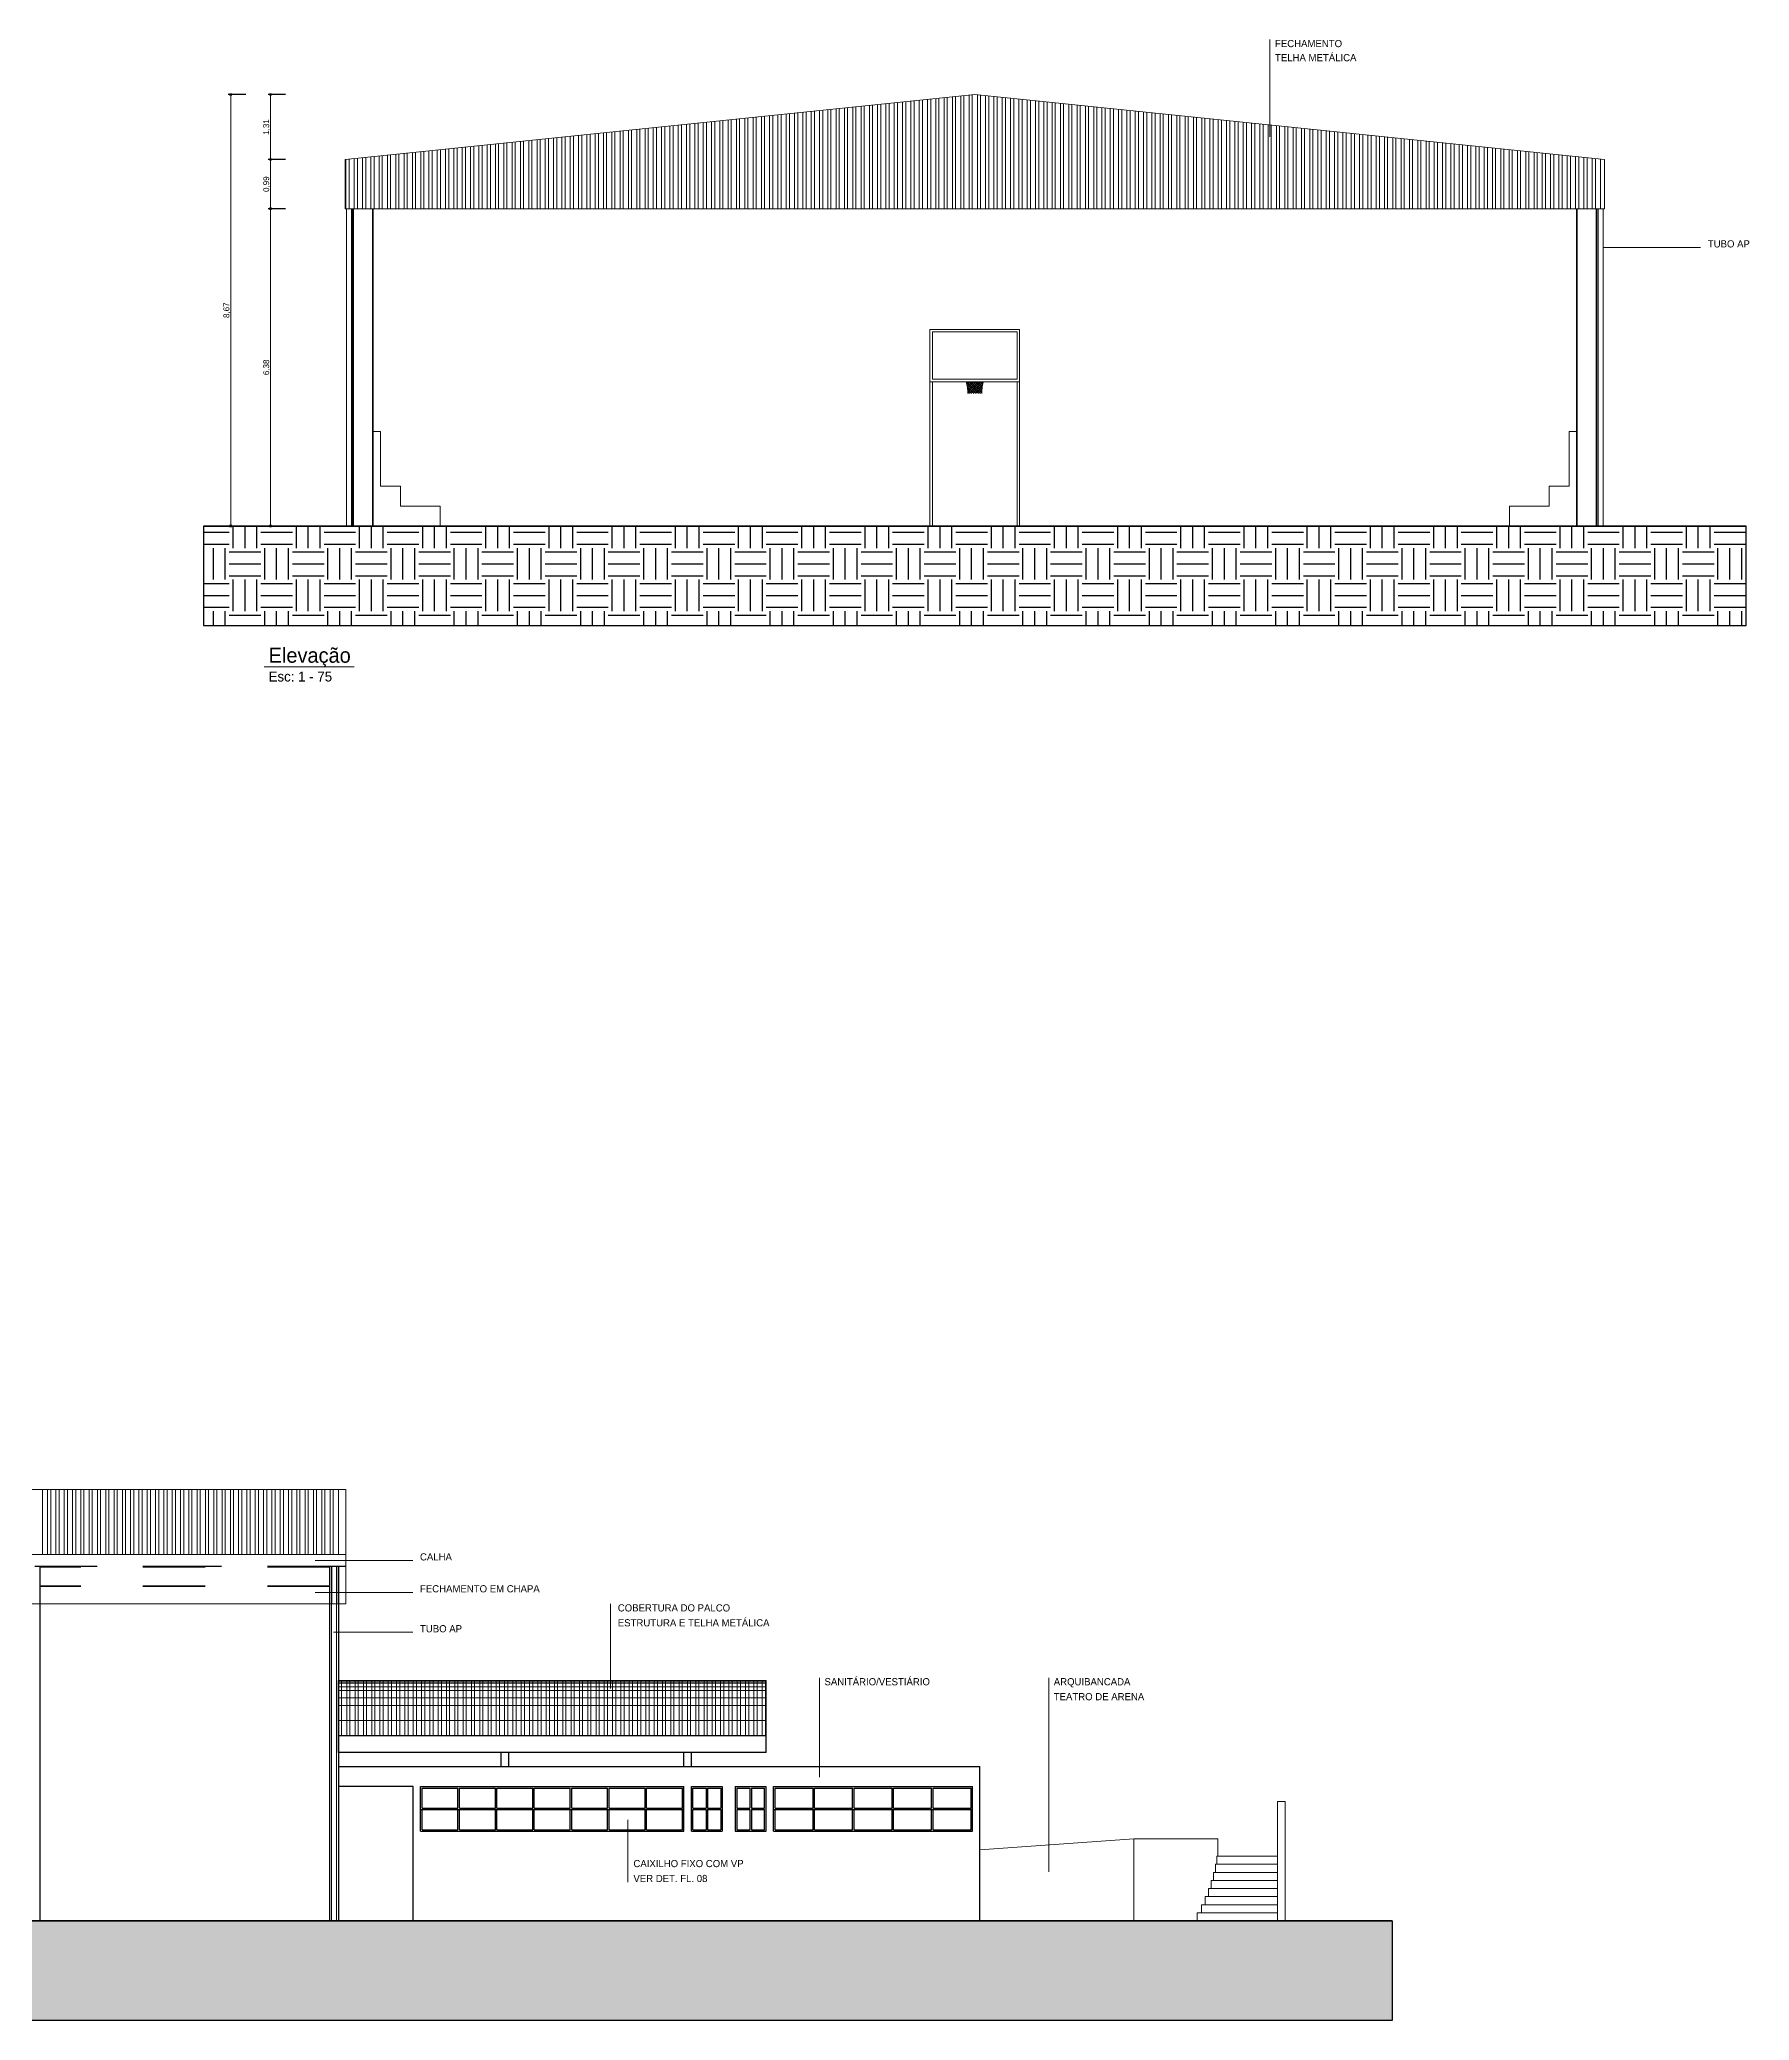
# Model space of a CAD drawing. Header units: millimetres. Extents: x 3006 to 6000, y 1661 to 3774.
# Drawn here: x 4044.31 to 4078.68, y 1778.81 to 1818.62 of the extents above; entities that cross this region are included whole.
import ezdxf

# ---------------------------------------------------------------- set-up
doc = ezdxf.new("R2010")
doc.units = ezdxf.units.MM
doc.header["$LTSCALE"] = 10
doc.linetypes.add('TT3', pattern=[0.25, 0.125, -0.125])
for name, color, linetype, lineweight in [('.10', 200, 'Continuous', 9), ('.15', 150, 'Continuous', 15), ('.20', 130, 'Continuous', 20), ('.25', 70, 'Continuous', 25), ('.30', 50, 'Continuous', 30), ('COTAS', 230, 'Continuous', 15)]:
    doc.layers.add(name, color=color, linetype=linetype, lineweight=lineweight)
for name, color, linetype in [('.20 hachura', 185, 'Continuous'), ('ARQ-HTC-253', 253, 'Continuous'), ('ARQ-PRJ', 8, 'TT3'), ('ARQ-STR-MET-PRJ', 8, 'TT3'), ('Escrita', 34, 'Continuous')]:
    doc.layers.add(name, color=color, linetype=linetype)
doc.layers.add('Verde', color=7, linetype='Continuous', true_color=0x136734)
doc.styles.add('Texto Wilian', font='himalaya.ttf')
doc.dimstyles.new('Cota 1-75 Exter WMJ', dxfattribs={"dimtxt": 0.12, "dimasz": 0.05, "dimexe": 0.05, "dimexo": 0.1, "dimgap": 0.002, "dimtad": 1, "dimzin": 1, "dimtxsty": 'Texto Wilian', "dimblk": 'BOXFILLED', "dimcen": 2.5, "dimclrd": 230, "dimclre": 230, "dimclrt": 104, "dimazin": 0, "dimtfac": 1, "dimtix": 1, "dimtmove": 0, "dimatfit": 3, "dimfxl": 0.3, "dimfxlon": 1, "dimlwd": 20, "dimarcsym": 1})

# ---------------------------------------------------------------- blocks, each defined once
blk = doc.blocks.new('_BoxFilled')
at = {"color": 0, "linetype": 'ByBlock', "lineweight": -2}
blk.add_line((-0.5, 0), (-1, 0), dxfattribs=at)
at = {"color": 0, "linetype": 'ByBlock'}
blk.add_solid([(-0.5, 0.5), (0.5, 0.5), (-0.5, -0.5), (0.5, -0.5)], dxfattribs=at)
blk = doc.blocks.new('*D540')
at = {"layer": 'COTAS', "color": 230, "lineweight": -2, "transparency": 16777216}
for p, q in [((4049.256, 1817.516), (4048.906, 1817.516)), ((4049.256, 1816.208), (4048.906, 1816.208))]:
    blk.add_line(p, q, dxfattribs=at)
at = {"layer": 'COTAS', "color": 230, "linetype": 'Continuous', "lineweight": 20, "transparency": 16777216}
blk.add_line((4048.956, 1817.466), (4048.956, 1816.258), dxfattribs=at)
at = {"layer": 'Defpoints', "color": 0, "transparency": 16777216}
for p in [(4050.456, 1817.516), (4048.956, 1816.208), (4050.456, 1816.208)]:
    blk.add_point(p, dxfattribs=at)
at = {"layer": 'COTAS', "color": 230, "lineweight": 20, "transparency": 16777216, "xscale": 0.05, "yscale": 0.05, "zscale": 0.05}
for p, rotation in [((4048.956, 1817.516), 90), ((4048.956, 1816.208), 270)]:
    blk.add_blockref('_BoxFilled', p, dxfattribs=dict(at, rotation=rotation))
at = {"layer": 'COTAS', "color": 104, "transparency": 16777216, "insert": (4048.879, 1816.862), "char_height": 0.12, "attachment_point": 5, "rotation": 90, "style": 'Texto Wilian'}
blk.add_mtext('1,31', dxfattribs=at)
blk = doc.blocks.new('*D541')
at = {"layer": 'COTAS', "color": 230, "lineweight": -2, "transparency": 16777216}
for p, q in [((4049.256, 1816.208), (4048.906, 1816.208)), ((4049.256, 1815.22), (4048.906, 1815.22))]:
    blk.add_line(p, q, dxfattribs=at)
at = {"layer": 'COTAS', "color": 230, "linetype": 'Continuous', "lineweight": 20, "transparency": 16777216}
blk.add_line((4048.956, 1816.158), (4048.956, 1815.27), dxfattribs=at)
at = {"layer": 'Defpoints', "color": 0, "transparency": 16777216}
for p in [(4050.456, 1816.208), (4048.956, 1815.22), (4050.456, 1815.22)]:
    blk.add_point(p, dxfattribs=at)
at = {"layer": 'COTAS', "color": 230, "lineweight": 20, "transparency": 16777216, "xscale": 0.05, "yscale": 0.05, "zscale": 0.05}
for p, rotation in [((4048.956, 1816.208), 90), ((4048.956, 1815.22), 270)]:
    blk.add_blockref('_BoxFilled', p, dxfattribs=dict(at, rotation=rotation))
at = {"layer": 'COTAS', "color": 104, "transparency": 16777216, "insert": (4048.879, 1815.714), "char_height": 0.12, "attachment_point": 5, "rotation": 90, "style": 'Texto Wilian'}
blk.add_mtext('0,99', dxfattribs=at)
blk = doc.blocks.new('*D542')
at = {"layer": 'COTAS', "color": 230, "lineweight": -2, "transparency": 16777216}
for p, q in [((4049.256, 1815.22), (4048.906, 1815.22)), ((4049.256, 1808.844), (4048.906, 1808.844))]:
    blk.add_line(p, q, dxfattribs=at)
at = {"layer": 'COTAS', "color": 230, "linetype": 'Continuous', "lineweight": 20, "transparency": 16777216}
blk.add_line((4048.956, 1815.17), (4048.956, 1808.894), dxfattribs=at)
at = {"layer": 'Defpoints', "color": 0, "transparency": 16777216}
for p in [(4050.456, 1815.22), (4048.956, 1808.844), (4051.106, 1808.844)]:
    blk.add_point(p, dxfattribs=at)
at = {"layer": 'COTAS', "color": 230, "lineweight": 20, "transparency": 16777216, "xscale": 0.05, "yscale": 0.05, "zscale": 0.05}
for p, rotation in [((4048.956, 1815.22), 90), ((4048.956, 1808.844), 270)]:
    blk.add_blockref('_BoxFilled', p, dxfattribs=dict(at, rotation=rotation))
at = {"layer": 'COTAS', "color": 104, "transparency": 16777216, "insert": (4048.879, 1812.032), "char_height": 0.12, "attachment_point": 5, "rotation": 90, "style": 'Texto Wilian'}
blk.add_mtext('6,38', dxfattribs=at)
blk = doc.blocks.new('*D543')
at = {"layer": 'COTAS', "color": 230, "lineweight": -2, "transparency": 16777216}
for p, q in [((4048.456, 1817.516), (4048.106, 1817.516)), ((4048.456, 1808.844), (4048.106, 1808.844))]:
    blk.add_line(p, q, dxfattribs=at)
at = {"layer": 'COTAS', "color": 230, "linetype": 'Continuous', "lineweight": 20, "transparency": 16777216}
blk.add_line((4048.156, 1817.466), (4048.156, 1808.894), dxfattribs=at)
at = {"layer": 'Defpoints', "color": 0, "transparency": 16777216}
for p in [(4048.756, 1817.516), (4048.156, 1808.844), (4048.756, 1808.844)]:
    blk.add_point(p, dxfattribs=at)
at = {"layer": 'COTAS', "color": 230, "lineweight": 20, "transparency": 16777216, "xscale": 0.05, "yscale": 0.05, "zscale": 0.05}
for p, rotation in [((4048.156, 1817.516), 90), ((4048.156, 1808.844), 270)]:
    blk.add_blockref('_BoxFilled', p, dxfattribs=dict(at, rotation=rotation))
at = {"layer": 'COTAS', "color": 104, "transparency": 16777216, "insert": (4048.079, 1813.18), "char_height": 0.12, "attachment_point": 5, "rotation": 90, "style": 'Texto Wilian'}
blk.add_mtext('8,67', dxfattribs=at)

msp = doc.modelspace()

# ---------------------------------------------------------------- hatches: boundary and pattern name
at = {"layer": '.10', "lineweight": 9}
h = msp.add_hatch(dxfattribs=at)
h.set_pattern_fill('ANSI37', color=200, scale=0.01, style=0)
h.set_pattern_definition([(135, (4164.787867, 1739.84932), (0.02245064, 0.02245064), []), (45, (4164.787867, 1739.84932), (0.02245064, -0.02245064), [])])
edge = h.paths.add_edge_path()
edge.add_line((4063.284, 1811.744), (4063.111, 1811.744))
edge.add_line((4063.111, 1811.744), (4063.111, 1811.505))
edge.add_line((4063.111, 1811.505), (4063.251, 1811.505))
edge.add_arc((4064.149, 1811.505), 0.898, 164.5196, 180, ccw=False)
edge = h.paths.add_edge_path()
edge.add_line((4063.111, 1811.744), (4062.939, 1811.744))
edge.add_arc((4062.073, 1811.505), 0.898, 0, 15.4804, ccw=False)
edge.add_line((4062.971, 1811.505), (4063.111, 1811.505))
edge.add_line((4063.111, 1811.505), (4063.111, 1811.744))
at = {"layer": '.20 hachura', "true_color": 0xc2a3a3}
h = msp.add_hatch(dxfattribs=at)
h.set_pattern_fill('EARTH', color=253, scale=0.1)
h.paths.add_polyline_path([(4047.606, 1808.844), (4047.606, 1806.844), (4078.616, 1806.844), (4078.616, 1808.844)])
h = msp.add_hatch(dxfattribs=at)
h.set_pattern_fill('EARTH', color=253, scale=0.1)
h.paths.add_polyline_path([(4071.503, 1778.813), (4071.503, 1780.813), (4011.142, 1780.813), (4011.142, 1778.813)])

# ---------------------------------------------------------------- linework, layer by layer
at = {"layer": '.10', "color": 200, "lineweight": 9}
for p, q in [((4062.211, 1811.744), (4062.211, 1808.844)), ((4062.261, 1811.744), (4062.261, 1808.844)), ((4063.961, 1811.744), (4063.961, 1808.844)), ((4064.011, 1811.744), (4064.011, 1808.844)), ((4050.182, 1787.187), (4050.182, 1780.813)), ((4050.282, 1787.187), (4050.282, 1780.813)), ((4069.199, 1783.213), (4069.349, 1783.213)), ((4069.199, 1780.813), (4069.199, 1783.213)), ((4069.349, 1780.813), (4069.349, 1783.213)), ((4063.216, 1782.242), (4066.311, 1782.463)), ((4066.311, 1782.463), (4067.999, 1782.463)), ((4066.311, 1780.813), (4066.311, 1782.463)), ((4067.999, 1782.113), (4067.999, 1782.463))]:
    msp.add_line(p, q, dxfattribs=at)
for points in [[(4062.211, 1812.794), (4064.011, 1812.794), (4064.011, 1811.744), (4062.211, 1811.744)], [(4062.261, 1812.744), (4063.961, 1812.744), (4063.961, 1811.794), (4062.261, 1811.794)]]:
    msp.add_lwpolyline(points, close=True, dxfattribs=at)
for points in [[(4051.016, 1808.844), (4051.016, 1810.744), (4051.166, 1810.744), (4051.166, 1809.644), (4051.566, 1809.644), (4051.566, 1809.244), (4052.366, 1809.244), (4052.366, 1808.844)], [(4075.206, 1808.844), (4075.206, 1810.744), (4075.056, 1810.744), (4075.056, 1809.644), (4074.656, 1809.644), (4074.656, 1809.244), (4073.856, 1809.244), (4073.856, 1808.844)]]:
    msp.add_lwpolyline(points, dxfattribs=at)
for centre, start, end in [((4062.073, 1811.505), 0, 15.4804), ((4064.149, 1811.505), 164.5196, 180)]:
    msp.add_arc(centre, 0.898, start, end, dxfattribs=at)
at = {"layer": '.15', "color": 150, "lineweight": 15}
for p, q in [((4050.456, 1816.208), (4063.111, 1817.516)), ((4062.996, 1817.504), (4062.996, 1815.22)), ((4063.06, 1817.511), (4063.06, 1815.22)), ((4075.766, 1816.208), (4063.111, 1817.516)), ((4063.163, 1817.511), (4063.163, 1815.22)), ((4063.227, 1817.504), (4063.227, 1815.22)), ((4059.155, 1817.107), (4059.155, 1815.22)), ((4059.219, 1817.114), (4059.219, 1815.22)), ((4059.322, 1817.125), (4059.322, 1815.22)), ((4059.386, 1817.131), (4059.386, 1815.22)), ((4059.489, 1817.142), (4059.489, 1815.22)), ((4059.553, 1817.148), (4059.553, 1815.22)), ((4059.656, 1817.159), (4059.656, 1815.22)), ((4059.72, 1817.166), (4059.72, 1815.22)), ((4059.823, 1817.176), (4059.823, 1815.22)), ((4059.887, 1817.183), (4059.887, 1815.22)), ((4059.99, 1817.194), (4059.99, 1815.22)), ((4060.054, 1817.2), (4060.054, 1815.22)), ((4060.157, 1817.211), (4060.157, 1815.22)), ((4060.221, 1817.217), (4060.221, 1815.22)), ((4060.324, 1817.228), (4060.324, 1815.22)), ((4060.388, 1817.235), (4060.388, 1815.22)), ((4060.491, 1817.245), (4060.491, 1815.22)), ((4060.555, 1817.252), (4060.555, 1815.22)), ((4060.658, 1817.263), (4060.658, 1815.22)), ((4060.722, 1817.269), (4060.722, 1815.22)), ((4060.825, 1817.28), (4060.825, 1815.22)), ((4060.889, 1817.287), (4060.889, 1815.22)), ((4060.992, 1817.297), (4060.992, 1815.22)), ((4061.056, 1817.304), (4061.056, 1815.22)), ((4061.159, 1817.314), (4061.159, 1815.22)), ((4061.223, 1817.321), (4061.223, 1815.22)), ((4061.326, 1817.332), (4061.326, 1815.22)), ((4061.39, 1817.338), (4061.39, 1815.22)), ((4061.493, 1817.349), (4061.493, 1815.22)), ((4061.557, 1817.356), (4061.557, 1815.22)), ((4061.66, 1817.366), (4061.66, 1815.22)), ((4061.724, 1817.373), (4061.724, 1815.22)), ((4061.827, 1817.383), (4061.827, 1815.22)), ((4061.891, 1817.39), (4061.891, 1815.22)), ((4061.994, 1817.401), (4061.994, 1815.22)), ((4062.058, 1817.407), (4062.058, 1815.22)), ((4062.161, 1817.418), (4062.161, 1815.22)), ((4062.225, 1817.425), (4062.225, 1815.22)), ((4062.328, 1817.435), (4062.328, 1815.22)), ((4062.392, 1817.442), (4062.392, 1815.22)), ((4062.495, 1817.452), (4062.495, 1815.22)), ((4062.559, 1817.459), (4062.559, 1815.22)), ((4062.662, 1817.47), (4062.662, 1815.22)), ((4062.726, 1817.476), (4062.726, 1815.22)), ((4062.829, 1817.487), (4062.829, 1815.22)), ((4062.893, 1817.494), (4062.893, 1815.22)), ((4063.33, 1817.494), (4063.33, 1815.22)), ((4063.394, 1817.487), (4063.394, 1815.22)), ((4063.497, 1817.476), (4063.497, 1815.22)), ((4063.561, 1817.47), (4063.561, 1815.22)), ((4063.664, 1817.459), (4063.664, 1815.22)), ((4063.728, 1817.452), (4063.728, 1815.22)), ((4063.831, 1817.442), (4063.831, 1815.22)), ((4063.895, 1817.435), (4063.895, 1815.22)), ((4063.998, 1817.425), (4063.998, 1815.22)), ((4064.062, 1817.418), (4064.062, 1815.22)), ((4064.165, 1817.407), (4064.165, 1815.22)), ((4064.229, 1817.401), (4064.229, 1815.22)), ((4064.332, 1817.39), (4064.332, 1815.22)), ((4064.396, 1817.383), (4064.396, 1815.22)), ((4064.499, 1817.373), (4064.499, 1815.22)), ((4064.563, 1817.366), (4064.563, 1815.22)), ((4064.666, 1817.356), (4064.666, 1815.22)), ((4064.73, 1817.349), (4064.73, 1815.22)), ((4064.833, 1817.338), (4064.833, 1815.22)), ((4064.897, 1817.332), (4064.897, 1815.22)), ((4065, 1817.321), (4065, 1815.22)), ((4065.064, 1817.314), (4065.064, 1815.22)), ((4065.167, 1817.304), (4065.167, 1815.22)), ((4065.231, 1817.297), (4065.231, 1815.22)), ((4065.334, 1817.287), (4065.334, 1815.22)), ((4065.398, 1817.28), (4065.398, 1815.22)), ((4065.501, 1817.269), (4065.501, 1815.22)), ((4065.565, 1817.263), (4065.565, 1815.22)), ((4065.668, 1817.252), (4065.668, 1815.22)), ((4065.732, 1817.245), (4065.732, 1815.22)), ((4065.835, 1817.235), (4065.835, 1815.22)), ((4065.899, 1817.228), (4065.899, 1815.22)), ((4066.002, 1817.217), (4066.002, 1815.22)), ((4066.066, 1817.211), (4066.066, 1815.22)), ((4066.169, 1817.2), (4066.169, 1815.22)), ((4066.233, 1817.194), (4066.233, 1815.22)), ((4066.336, 1817.183), (4066.336, 1815.22)), ((4066.4, 1817.176), (4066.4, 1815.22)), ((4066.503, 1817.166), (4066.503, 1815.22)), ((4066.567, 1817.159), (4066.567, 1815.22)), ((4066.67, 1817.148), (4066.67, 1815.22)), ((4066.734, 1817.142), (4066.734, 1815.22)), ((4066.837, 1817.131), (4066.837, 1815.22)), ((4066.901, 1817.125), (4066.901, 1815.22)), ((4067.004, 1817.114), (4067.004, 1815.22)), ((4067.068, 1817.107), (4067.068, 1815.22)), ((4055.314, 1816.71), (4055.314, 1815.22)), ((4055.378, 1816.717), (4055.378, 1815.22)), ((4055.481, 1816.728), (4055.481, 1815.22)), ((4055.545, 1816.734), (4055.545, 1815.22)), ((4055.648, 1816.745), (4055.648, 1815.22)), ((4055.712, 1816.751), (4055.712, 1815.22)), ((4055.815, 1816.762), (4055.815, 1815.22)), ((4055.879, 1816.769), (4055.879, 1815.22)), ((4055.982, 1816.779), (4055.982, 1815.22)), ((4056.046, 1816.786), (4056.046, 1815.22)), ((4056.149, 1816.797), (4056.149, 1815.22)), ((4056.213, 1816.803), (4056.213, 1815.22)), ((4056.316, 1816.814), (4056.316, 1815.22)), ((4056.38, 1816.821), (4056.38, 1815.22)), ((4056.483, 1816.831), (4056.483, 1815.22)), ((4056.547, 1816.838), (4056.547, 1815.22)), ((4056.65, 1816.848), (4056.65, 1815.22)), ((4056.714, 1816.855), (4056.714, 1815.22)), ((4056.817, 1816.866), (4056.817, 1815.22)), ((4056.881, 1816.872), (4056.881, 1815.22)), ((4056.984, 1816.883), (4056.984, 1815.22)), ((4057.048, 1816.89), (4057.048, 1815.22)), ((4057.151, 1816.9), (4057.151, 1815.22)), ((4057.215, 1816.907), (4057.215, 1815.22)), ((4057.318, 1816.917), (4057.318, 1815.22)), ((4057.382, 1816.924), (4057.382, 1815.22)), ((4057.485, 1816.935), (4057.485, 1815.22)), ((4057.549, 1816.941), (4057.549, 1815.22)), ((4057.652, 1816.952), (4057.652, 1815.22)), ((4057.716, 1816.959), (4057.716, 1815.22)), ((4057.819, 1816.969), (4057.819, 1815.22)), ((4057.883, 1816.976), (4057.883, 1815.22)), ((4057.986, 1816.986), (4057.986, 1815.22)), ((4058.05, 1816.993), (4058.05, 1815.22)), ((4058.153, 1817.004), (4058.153, 1815.22)), ((4058.217, 1817.01), (4058.217, 1815.22)), ((4058.32, 1817.021), (4058.32, 1815.22)), ((4058.384, 1817.028), (4058.384, 1815.22)), ((4058.487, 1817.038), (4058.487, 1815.22)), ((4058.551, 1817.045), (4058.551, 1815.22)), ((4058.654, 1817.056), (4058.654, 1815.22)), ((4058.718, 1817.062), (4058.718, 1815.22)), ((4058.821, 1817.073), (4058.821, 1815.22)), ((4058.885, 1817.079), (4058.885, 1815.22)), ((4058.988, 1817.09), (4058.988, 1815.22)), ((4059.052, 1817.097), (4059.052, 1815.22)), ((4067.171, 1817.097), (4067.171, 1815.22)), ((4067.235, 1817.09), (4067.235, 1815.22)), ((4067.338, 1817.079), (4067.338, 1815.22)), ((4067.402, 1817.073), (4067.402, 1815.22)), ((4067.505, 1817.062), (4067.505, 1815.22)), ((4067.569, 1817.056), (4067.569, 1815.22)), ((4067.672, 1817.045), (4067.672, 1815.22)), ((4067.736, 1817.038), (4067.736, 1815.22)), ((4067.839, 1817.028), (4067.839, 1815.22)), ((4067.903, 1817.021), (4067.903, 1815.22)), ((4068.006, 1817.01), (4068.006, 1815.22)), ((4068.07, 1817.004), (4068.07, 1815.22)), ((4068.173, 1816.993), (4068.173, 1815.22)), ((4068.237, 1816.986), (4068.237, 1815.22)), ((4068.34, 1816.976), (4068.34, 1815.22)), ((4068.404, 1816.969), (4068.404, 1815.22)), ((4068.507, 1816.959), (4068.507, 1815.22)), ((4068.571, 1816.952), (4068.571, 1815.22)), ((4068.674, 1816.941), (4068.674, 1815.22)), ((4068.738, 1816.935), (4068.738, 1815.22)), ((4068.841, 1816.924), (4068.841, 1815.22)), ((4068.905, 1816.917), (4068.905, 1815.22)), ((4069.008, 1816.907), (4069.008, 1815.22)), ((4069.072, 1816.9), (4069.072, 1815.22)), ((4069.175, 1816.89), (4069.175, 1815.22)), ((4069.239, 1816.883), (4069.239, 1815.22)), ((4069.342, 1816.872), (4069.342, 1815.22)), ((4069.406, 1816.866), (4069.406, 1815.22)), ((4069.509, 1816.855), (4069.509, 1815.22)), ((4069.573, 1816.848), (4069.573, 1815.22)), ((4069.676, 1816.838), (4069.676, 1815.22)), ((4069.74, 1816.831), (4069.74, 1815.22)), ((4069.843, 1816.821), (4069.843, 1815.22)), ((4069.907, 1816.814), (4069.907, 1815.22)), ((4070.01, 1816.803), (4070.01, 1815.22)), ((4070.074, 1816.797), (4070.074, 1815.22)), ((4070.177, 1816.786), (4070.177, 1815.22)), ((4070.241, 1816.779), (4070.241, 1815.22)), ((4070.344, 1816.769), (4070.344, 1815.22)), ((4070.408, 1816.762), (4070.408, 1815.22)), ((4070.511, 1816.751), (4070.511, 1815.22)), ((4070.575, 1816.745), (4070.575, 1815.22)), ((4070.678, 1816.734), (4070.678, 1815.22)), ((4070.742, 1816.728), (4070.742, 1815.22)), ((4070.845, 1816.717), (4070.845, 1815.22)), ((4070.909, 1816.71), (4070.909, 1815.22)), ((4051.37, 1816.303), (4051.37, 1815.22)), ((4051.473, 1816.313), (4051.473, 1815.22)), ((4051.537, 1816.32), (4051.537, 1815.22)), ((4051.64, 1816.331), (4051.64, 1815.22)), ((4051.704, 1816.337), (4051.704, 1815.22)), ((4051.807, 1816.348), (4051.807, 1815.22)), ((4051.871, 1816.355), (4051.871, 1815.22)), ((4051.974, 1816.365), (4051.974, 1815.22)), ((4052.038, 1816.372), (4052.038, 1815.22)), ((4052.141, 1816.382), (4052.141, 1815.22)), ((4052.205, 1816.389), (4052.205, 1815.22)), ((4052.308, 1816.4), (4052.308, 1815.22)), ((4052.372, 1816.406), (4052.372, 1815.22)), ((4052.475, 1816.417), (4052.475, 1815.22)), ((4052.539, 1816.424), (4052.539, 1815.22)), ((4052.642, 1816.434), (4052.642, 1815.22)), ((4052.706, 1816.441), (4052.706, 1815.22)), ((4052.809, 1816.451), (4052.809, 1815.22)), ((4052.873, 1816.458), (4052.873, 1815.22)), ((4052.976, 1816.469), (4052.976, 1815.22)), ((4053.04, 1816.475), (4053.04, 1815.22)), ((4053.143, 1816.486), (4053.143, 1815.22)), ((4053.207, 1816.493), (4053.207, 1815.22)), ((4053.31, 1816.503), (4053.31, 1815.22)), ((4053.374, 1816.51), (4053.374, 1815.22)), ((4053.477, 1816.52), (4053.477, 1815.22)), ((4053.541, 1816.527), (4053.541, 1815.22)), ((4053.644, 1816.538), (4053.644, 1815.22)), ((4053.708, 1816.544), (4053.708, 1815.22)), ((4053.811, 1816.555), (4053.811, 1815.22)), ((4053.875, 1816.562), (4053.875, 1815.22)), ((4053.978, 1816.572), (4053.978, 1815.22)), ((4054.042, 1816.579), (4054.042, 1815.22)), ((4054.145, 1816.59), (4054.145, 1815.22)), ((4054.209, 1816.596), (4054.209, 1815.22)), ((4054.312, 1816.607), (4054.312, 1815.22)), ((4054.376, 1816.613), (4054.376, 1815.22)), ((4054.479, 1816.624), (4054.479, 1815.22)), ((4054.543, 1816.631), (4054.543, 1815.22)), ((4054.646, 1816.641), (4054.646, 1815.22)), ((4054.71, 1816.648), (4054.71, 1815.22)), ((4054.813, 1816.659), (4054.813, 1815.22)), ((4054.877, 1816.665), (4054.877, 1815.22)), ((4054.98, 1816.676), (4054.98, 1815.22)), ((4055.044, 1816.682), (4055.044, 1815.22)), ((4055.147, 1816.693), (4055.147, 1815.22)), ((4055.211, 1816.7), (4055.211, 1815.22)), ((4071.012, 1816.7), (4071.012, 1815.22)), ((4071.076, 1816.693), (4071.076, 1815.22)), ((4071.179, 1816.682), (4071.179, 1815.22)), ((4071.243, 1816.676), (4071.243, 1815.22)), ((4071.346, 1816.665), (4071.346, 1815.22)), ((4071.41, 1816.659), (4071.41, 1815.22)), ((4071.513, 1816.648), (4071.513, 1815.22)), ((4071.577, 1816.641), (4071.577, 1815.22)), ((4071.68, 1816.631), (4071.68, 1815.22)), ((4071.744, 1816.624), (4071.744, 1815.22)), ((4071.847, 1816.613), (4071.847, 1815.22)), ((4071.911, 1816.607), (4071.911, 1815.22)), ((4072.014, 1816.596), (4072.014, 1815.22)), ((4072.078, 1816.59), (4072.078, 1815.22)), ((4072.181, 1816.579), (4072.181, 1815.22)), ((4072.245, 1816.572), (4072.245, 1815.22)), ((4072.348, 1816.562), (4072.348, 1815.22)), ((4072.412, 1816.555), (4072.412, 1815.22)), ((4072.515, 1816.544), (4072.515, 1815.22)), ((4072.579, 1816.538), (4072.579, 1815.22)), ((4072.682, 1816.527), (4072.682, 1815.22)), ((4072.746, 1816.52), (4072.746, 1815.22)), ((4072.849, 1816.51), (4072.849, 1815.22)), ((4072.913, 1816.503), (4072.913, 1815.22)), ((4073.016, 1816.493), (4073.016, 1815.22)), ((4073.08, 1816.486), (4073.08, 1815.22)), ((4073.183, 1816.475), (4073.183, 1815.22)), ((4073.247, 1816.469), (4073.247, 1815.22)), ((4073.35, 1816.458), (4073.35, 1815.22)), ((4073.414, 1816.451), (4073.414, 1815.22)), ((4073.517, 1816.441), (4073.517, 1815.22)), ((4073.581, 1816.434), (4073.581, 1815.22)), ((4073.684, 1816.424), (4073.684, 1815.22)), ((4073.748, 1816.417), (4073.748, 1815.22)), ((4073.851, 1816.406), (4073.851, 1815.22)), ((4073.915, 1816.4), (4073.915, 1815.22)), ((4074.018, 1816.389), (4074.018, 1815.22)), ((4074.082, 1816.382), (4074.082, 1815.22)), ((4074.185, 1816.372), (4074.185, 1815.22)), ((4074.249, 1816.365), (4074.249, 1815.22)), ((4074.352, 1816.355), (4074.352, 1815.22)), ((4074.416, 1816.348), (4074.416, 1815.22)), ((4074.519, 1816.337), (4074.519, 1815.22)), ((4074.583, 1816.331), (4074.583, 1815.22)), ((4074.686, 1816.32), (4074.686, 1815.22)), ((4074.75, 1816.313), (4074.75, 1815.22)), ((4074.853, 1816.303), (4074.853, 1815.22)), ((4050.456, 1816.208), (4050.456, 1815.22)), ((4050.471, 1816.21), (4050.471, 1815.22)), ((4050.535, 1816.216), (4050.535, 1815.22)), ((4050.638, 1816.227), (4050.638, 1815.22)), ((4050.702, 1816.234), (4050.702, 1815.22)), ((4050.805, 1816.244), (4050.805, 1815.22)), ((4050.869, 1816.251), (4050.869, 1815.22)), ((4050.972, 1816.262), (4050.972, 1815.22)), ((4051.036, 1816.268), (4051.036, 1815.22)), ((4051.139, 1816.279), (4051.139, 1815.22)), ((4051.203, 1816.285), (4051.203, 1815.22)), ((4051.306, 1816.296), (4051.306, 1815.22)), ((4074.917, 1816.296), (4074.917, 1815.22)), ((4075.02, 1816.285), (4075.02, 1815.22)), ((4075.084, 1816.279), (4075.084, 1815.22)), ((4075.187, 1816.268), (4075.187, 1815.22)), ((4075.251, 1816.262), (4075.251, 1815.22)), ((4075.354, 1816.251), (4075.354, 1815.22)), ((4075.418, 1816.244), (4075.418, 1815.22)), ((4075.521, 1816.234), (4075.521, 1815.22)), ((4075.585, 1816.227), (4075.585, 1815.22)), ((4075.688, 1816.216), (4075.688, 1815.22)), ((4075.766, 1816.208), (4075.766, 1815.22)), ((4075.766, 1815.22), (4050.456, 1815.22)), ((4050.321, 1789.485), (4014.142, 1789.485)), ((4044.371, 1789.485), (4044.371, 1788.177)), ((4044.474, 1789.485), (4044.474, 1788.177)), ((4044.538, 1789.485), (4044.538, 1788.177)), ((4044.641, 1789.485), (4044.641, 1788.177)), ((4044.705, 1789.485), (4044.705, 1788.177)), ((4044.808, 1789.485), (4044.808, 1788.177)), ((4044.872, 1789.485), (4044.872, 1788.177)), ((4044.975, 1789.485), (4044.975, 1788.177)), ((4045.039, 1789.485), (4045.039, 1788.177)), ((4045.142, 1789.485), (4045.142, 1788.177)), ((4045.206, 1789.485), (4045.206, 1788.177)), ((4045.309, 1789.485), (4045.309, 1788.177)), ((4045.373, 1789.485), (4045.373, 1788.177)), ((4045.476, 1789.485), (4045.476, 1788.177)), ((4045.54, 1789.485), (4045.54, 1788.177)), ((4045.643, 1789.485), (4045.643, 1788.177)), ((4045.707, 1789.485), (4045.707, 1788.177)), ((4045.81, 1789.485), (4045.81, 1788.177)), ((4045.874, 1789.485), (4045.874, 1788.177)), ((4045.977, 1789.485), (4045.977, 1788.177)), ((4046.041, 1789.485), (4046.041, 1788.177)), ((4046.144, 1789.485), (4046.144, 1788.177)), ((4046.208, 1789.485), (4046.208, 1788.177)), ((4046.311, 1789.485), (4046.311, 1788.177)), ((4046.375, 1789.485), (4046.375, 1788.177)), ((4046.478, 1789.485), (4046.478, 1788.177)), ((4046.542, 1789.485), (4046.542, 1788.177)), ((4046.645, 1789.485), (4046.645, 1788.177)), ((4046.709, 1789.485), (4046.709, 1788.177)), ((4046.812, 1789.485), (4046.812, 1788.177)), ((4046.876, 1789.485), (4046.876, 1788.177)), ((4046.979, 1789.485), (4046.979, 1788.177)), ((4047.043, 1789.485), (4047.043, 1788.177)), ((4047.146, 1789.485), (4047.146, 1788.177)), ((4047.21, 1789.485), (4047.21, 1788.177)), ((4047.313, 1789.485), (4047.313, 1788.177)), ((4047.377, 1789.485), (4047.377, 1788.177)), ((4047.48, 1789.485), (4047.48, 1788.177)), ((4047.544, 1789.485), (4047.544, 1788.177)), ((4047.647, 1789.485), (4047.647, 1788.177)), ((4047.711, 1789.485), (4047.711, 1788.177)), ((4047.814, 1789.485), (4047.814, 1788.177)), ((4047.878, 1789.485), (4047.878, 1788.177)), ((4047.981, 1789.485), (4047.981, 1788.177)), ((4048.045, 1789.485), (4048.045, 1788.177)), ((4048.148, 1789.485), (4048.148, 1788.177)), ((4048.212, 1789.485), (4048.212, 1788.177)), ((4048.315, 1789.485), (4048.315, 1788.177)), ((4048.379, 1789.485), (4048.379, 1788.177)), ((4048.482, 1789.485), (4048.482, 1788.177)), ((4048.546, 1789.485), (4048.546, 1788.177)), ((4048.649, 1789.485), (4048.649, 1788.177)), ((4048.713, 1789.485), (4048.713, 1788.177)), ((4048.816, 1789.485), (4048.816, 1788.177)), ((4048.88, 1789.485), (4048.88, 1788.177)), ((4048.983, 1789.485), (4048.983, 1788.177)), ((4049.047, 1789.485), (4049.047, 1788.177)), ((4049.15, 1789.485), (4049.15, 1788.177)), ((4049.214, 1789.485), (4049.214, 1788.177)), ((4049.317, 1789.485), (4049.317, 1788.177)), ((4049.381, 1789.485), (4049.381, 1788.177)), ((4049.484, 1789.485), (4049.484, 1788.177)), ((4049.548, 1789.485), (4049.548, 1788.177)), ((4049.651, 1789.485), (4049.651, 1788.177)), ((4049.715, 1789.485), (4049.715, 1788.177)), ((4049.818, 1789.485), (4049.818, 1788.177)), ((4049.882, 1789.485), (4049.882, 1788.177)), ((4049.985, 1789.485), (4049.985, 1788.177)), ((4050.049, 1789.485), (4050.049, 1788.177)), ((4050.152, 1789.485), (4050.152, 1788.177)), ((4050.216, 1789.485), (4050.216, 1788.177)), ((4050.471, 1789.485), (4050.321, 1789.485)), ((4050.321, 1788.177), (4050.321, 1789.485)), ((4050.471, 1788.177), (4050.471, 1789.485)), ((4050.471, 1788.177), (4013.992, 1788.177)), ((4050.471, 1788.177), (4050.471, 1787.187)), ((4050.471, 1787.187), (4013.992, 1787.187)), ((4058.916, 1785.643), (4050.321, 1785.643)), ((4058.916, 1785.618), (4050.321, 1785.618)), ((4058.916, 1785.593), (4050.321, 1785.593)), ((4058.916, 1785.518), (4050.321, 1785.518)), ((4058.916, 1785.443), (4050.321, 1785.443)), ((4058.916, 1785.293), (4050.321, 1785.293)), ((4050.385, 1785.643), (4050.385, 1784.53)), ((4050.488, 1785.643), (4050.488, 1784.53)), ((4050.552, 1785.643), (4050.552, 1784.53)), ((4050.655, 1785.643), (4050.655, 1784.53)), ((4050.719, 1785.643), (4050.719, 1784.53)), ((4050.822, 1785.643), (4050.822, 1784.53)), ((4050.886, 1785.643), (4050.886, 1784.53)), ((4050.989, 1785.643), (4050.989, 1784.53)), ((4051.053, 1785.643), (4051.053, 1784.53)), ((4051.156, 1785.643), (4051.156, 1784.53)), ((4051.22, 1785.643), (4051.22, 1784.53)), ((4051.323, 1785.643), (4051.323, 1784.53)), ((4051.387, 1785.643), (4051.387, 1784.53)), ((4051.49, 1785.643), (4051.49, 1784.53)), ((4051.554, 1785.643), (4051.554, 1784.53)), ((4051.657, 1785.643), (4051.657, 1784.53)), ((4051.721, 1785.643), (4051.721, 1784.53)), ((4051.824, 1785.643), (4051.824, 1784.53)), ((4051.888, 1785.643), (4051.888, 1784.53)), ((4051.991, 1785.643), (4051.991, 1784.53)), ((4052.055, 1785.643), (4052.055, 1784.53)), ((4052.158, 1785.643), (4052.158, 1784.53)), ((4052.222, 1785.643), (4052.222, 1784.53)), ((4052.325, 1785.643), (4052.325, 1784.53)), ((4052.389, 1785.643), (4052.389, 1784.53)), ((4052.492, 1785.643), (4052.492, 1784.53)), ((4052.556, 1785.643), (4052.556, 1784.53)), ((4052.659, 1785.643), (4052.659, 1784.53)), ((4052.723, 1785.643), (4052.723, 1784.53)), ((4052.826, 1785.643), (4052.826, 1784.53)), ((4052.89, 1785.643), (4052.89, 1784.53)), ((4052.993, 1785.643), (4052.993, 1784.53)), ((4053.057, 1785.643), (4053.057, 1784.53)), ((4053.16, 1785.643), (4053.16, 1784.53)), ((4053.224, 1785.643), (4053.224, 1784.53)), ((4053.327, 1785.643), (4053.327, 1784.53)), ((4053.391, 1785.643), (4053.391, 1784.53)), ((4053.494, 1785.643), (4053.494, 1784.53)), ((4053.558, 1785.643), (4053.558, 1784.53)), ((4053.661, 1785.643), (4053.661, 1784.53)), ((4053.725, 1785.643), (4053.725, 1784.53)), ((4053.828, 1785.643), (4053.828, 1784.53)), ((4053.892, 1785.643), (4053.892, 1784.53)), ((4053.995, 1785.643), (4053.995, 1784.53)), ((4054.059, 1785.643), (4054.059, 1784.53)), ((4054.162, 1785.643), (4054.162, 1784.53)), ((4054.226, 1785.643), (4054.226, 1784.53)), ((4054.329, 1785.643), (4054.329, 1784.53)), ((4054.393, 1785.643), (4054.393, 1784.53)), ((4054.496, 1785.643), (4054.496, 1784.53)), ((4054.56, 1785.643), (4054.56, 1784.53)), ((4054.663, 1785.643), (4054.663, 1784.53)), ((4054.727, 1785.643), (4054.727, 1784.53)), ((4054.83, 1785.643), (4054.83, 1784.53)), ((4054.894, 1785.643), (4054.894, 1784.53)), ((4054.997, 1785.643), (4054.997, 1784.53)), ((4055.061, 1785.643), (4055.061, 1784.53)), ((4055.164, 1785.643), (4055.164, 1784.53)), ((4055.228, 1785.643), (4055.228, 1784.53)), ((4055.331, 1785.643), (4055.331, 1784.53)), ((4055.395, 1785.643), (4055.395, 1784.53)), ((4055.498, 1785.643), (4055.498, 1784.53)), ((4055.562, 1785.643), (4055.562, 1784.53)), ((4055.665, 1785.643), (4055.665, 1784.53)), ((4055.729, 1785.643), (4055.729, 1784.53)), ((4055.832, 1785.643), (4055.832, 1784.53)), ((4055.896, 1785.643), (4055.896, 1784.53)), ((4055.999, 1785.643), (4055.999, 1784.53)), ((4056.063, 1785.643), (4056.063, 1784.53)), ((4056.166, 1785.643), (4056.166, 1784.53)), ((4056.23, 1785.643), (4056.23, 1784.53)), ((4056.333, 1785.643), (4056.333, 1784.53)), ((4056.397, 1785.643), (4056.397, 1784.53)), ((4056.5, 1785.643), (4056.5, 1784.53)), ((4056.564, 1785.643), (4056.564, 1784.53)), ((4056.667, 1785.643), (4056.667, 1784.53)), ((4056.731, 1785.643), (4056.731, 1784.53)), ((4056.834, 1785.643), (4056.834, 1784.53)), ((4056.898, 1785.643), (4056.898, 1784.53)), ((4057.001, 1785.643), (4057.001, 1784.53)), ((4057.065, 1785.643), (4057.065, 1784.53)), ((4057.168, 1785.643), (4057.168, 1784.53)), ((4057.232, 1785.643), (4057.232, 1784.53)), ((4057.335, 1785.643), (4057.335, 1784.53)), ((4057.399, 1785.643), (4057.399, 1784.53)), ((4057.502, 1785.643), (4057.502, 1784.53)), ((4057.566, 1785.643), (4057.566, 1784.53)), ((4057.669, 1785.643), (4057.669, 1784.53)), ((4057.733, 1785.643), (4057.733, 1784.53)), ((4057.836, 1785.643), (4057.836, 1784.53)), ((4057.9, 1785.643), (4057.9, 1784.53)), ((4058.003, 1785.643), (4058.003, 1784.53)), ((4058.067, 1785.643), (4058.067, 1784.53)), ((4058.17, 1785.643), (4058.17, 1784.53)), ((4058.234, 1785.643), (4058.234, 1784.53)), ((4058.337, 1785.643), (4058.337, 1784.53)), ((4058.401, 1785.643), (4058.401, 1784.53)), ((4058.504, 1785.643), (4058.504, 1784.53)), ((4058.568, 1785.643), (4058.568, 1784.53)), ((4058.671, 1785.643), (4058.671, 1784.53)), ((4058.735, 1785.643), (4058.735, 1784.53)), ((4058.838, 1785.643), (4058.838, 1784.53)), ((4058.902, 1785.643), (4058.902, 1784.53)), ((4058.916, 1784.53), (4058.916, 1785.643)), ((4058.916, 1785.143), (4050.321, 1785.143)), ((4058.916, 1784.843), (4050.321, 1784.843))]:
    msp.add_line(p, q, dxfattribs=at)
at = {"layer": '.20', "color": 130, "lineweight": 20}
for p, q in [((4050.481, 1815.22), (4050.481, 1808.844)), ((4050.581, 1815.22), (4050.581, 1808.844)), ((4050.606, 1815.22), (4050.606, 1808.844)), ((4050.621, 1815.22), (4050.621, 1808.844)), ((4051.002, 1815.22), (4051.002, 1808.844)), ((4051.016, 1815.22), (4051.016, 1808.844)), ((4075.206, 1815.22), (4075.206, 1808.844)), ((4075.221, 1815.22), (4075.221, 1808.844)), ((4075.602, 1815.22), (4075.602, 1808.844)), ((4075.616, 1815.22), (4075.616, 1808.844)), ((4075.641, 1815.22), (4075.641, 1808.844)), ((4075.741, 1815.22), (4075.741, 1808.844)), ((4067.978, 1782.113), (4069.199, 1782.113)), ((4067.978, 1781.951), (4067.978, 1782.113)), ((4069.199, 1781.788), (4067.909, 1781.788)), ((4067.909, 1781.626), (4067.909, 1781.788)), ((4069.199, 1781.951), (4067.948, 1781.951)), ((4067.948, 1781.788), (4067.948, 1781.951)), ((4069.199, 1781.301), (4067.741, 1781.301)), ((4067.741, 1781.138), (4067.741, 1781.301)), ((4069.199, 1781.463), (4067.806, 1781.463)), ((4067.806, 1781.301), (4067.806, 1781.463)), ((4069.199, 1781.626), (4067.862, 1781.626)), ((4067.862, 1781.463), (4067.862, 1781.626)), ((4069.199, 1780.976), (4067.583, 1780.976)), ((4067.583, 1780.813), (4067.583, 1780.976)), ((4069.199, 1781.138), (4067.667, 1781.138)), ((4067.667, 1780.976), (4067.667, 1781.138))]:
    msp.add_line(p, q, dxfattribs=at)
at = {"layer": '.20 hachura', "color": 253, "true_color": 0xc2a3a3}
for p, q in [((4047.606, 1808.844), (4078.616, 1808.844)), ((4071.503, 1780.813), (4011.142, 1780.813))]:
    msp.add_line(p, q, dxfattribs=at)
for points in [[(4078.616, 1808.844), (4047.606, 1808.844), (4047.606, 1806.844), (4078.616, 1806.844)], [(4071.503, 1780.813), (4071.503, 1778.813), (4011.142, 1778.813), (4011.142, 1780.813)]]:
    msp.add_lwpolyline(points, close=True, dxfattribs=at)
at = {"layer": '.25', "color": 70, "lineweight": 25}
for p, q in [((4044.321, 1787.187), (4044.321, 1780.813)), ((4050.142, 1787.187), (4050.142, 1780.813)), ((4050.321, 1787.187), (4050.321, 1780.813)), ((4053.594, 1783.913), (4053.594, 1784.197)), ((4053.744, 1783.913), (4053.744, 1784.197)), ((4057.266, 1783.913), (4057.266, 1784.197)), ((4057.416, 1783.913), (4057.416, 1784.197)), ((4050.321, 1783.913), (4063.216, 1783.913)), ((4063.216, 1780.813), (4063.216, 1783.913)), ((4051.821, 1783.513), (4050.321, 1783.513)), ((4051.821, 1780.813), (4051.821, 1783.513))]:
    msp.add_line(p, q, dxfattribs=at)
at = {"layer": '.30', "color": 50, "lineweight": 30}
for p, q in [((4058.916, 1784.53), (4050.321, 1784.53)), ((4058.916, 1784.197), (4058.916, 1784.53)), ((4058.916, 1784.197), (4050.321, 1784.197)), ((4051.971, 1783.513), (4057.266, 1783.513)), ((4051.971, 1782.613), (4051.971, 1783.513)), ((4052.001, 1783.483), (4052.723, 1783.483)), ((4052.001, 1783.078), (4052.001, 1783.483)), ((4052.723, 1783.078), (4052.723, 1783.483)), ((4052.753, 1783.483), (4053.475, 1783.483)), ((4052.753, 1783.078), (4052.753, 1783.483)), ((4053.475, 1783.078), (4053.475, 1783.483)), ((4053.505, 1783.483), (4054.228, 1783.483)), ((4053.505, 1783.078), (4053.505, 1783.483)), ((4054.228, 1783.078), (4054.228, 1783.483)), ((4054.258, 1783.483), (4054.98, 1783.483)), ((4054.258, 1783.078), (4054.258, 1783.483)), ((4054.98, 1783.078), (4054.98, 1783.483)), ((4055.01, 1783.483), (4055.732, 1783.483)), ((4055.01, 1783.078), (4055.01, 1783.483)), ((4055.732, 1783.078), (4055.732, 1783.483)), ((4055.762, 1783.483), (4056.484, 1783.483)), ((4055.762, 1783.078), (4055.762, 1783.483)), ((4056.484, 1783.078), (4056.484, 1783.483)), ((4056.514, 1783.483), (4057.236, 1783.483)), ((4056.514, 1783.078), (4056.514, 1783.483)), ((4057.236, 1783.078), (4057.236, 1783.483)), ((4057.266, 1782.613), (4057.266, 1783.513)), ((4057.416, 1782.613), (4057.416, 1783.513)), ((4057.416, 1783.513), (4058.034, 1783.513)), ((4057.446, 1783.078), (4057.446, 1783.483)), ((4057.446, 1783.483), (4057.71, 1783.483)), ((4057.71, 1783.483), (4057.71, 1783.078)), ((4057.74, 1783.483), (4057.74, 1783.078)), ((4057.74, 1783.483), (4058.004, 1783.483)), ((4058.004, 1783.483), (4058.004, 1783.078)), ((4058.034, 1783.513), (4058.034, 1782.613)), ((4058.298, 1783.513), (4058.298, 1782.613)), ((4058.298, 1783.513), (4058.916, 1783.513)), ((4058.328, 1783.483), (4058.592, 1783.483)), ((4058.328, 1783.483), (4058.328, 1783.078)), ((4058.592, 1783.483), (4058.592, 1783.078)), ((4058.622, 1783.483), (4058.622, 1783.078)), ((4058.622, 1783.483), (4058.886, 1783.483)), ((4058.886, 1783.078), (4058.886, 1783.483)), ((4058.916, 1782.613), (4058.916, 1783.513)), ((4059.066, 1782.613), (4059.066, 1783.513)), ((4059.066, 1783.513), (4063.066, 1783.513)), ((4059.096, 1783.078), (4059.096, 1783.483)), ((4059.096, 1783.483), (4059.86, 1783.483)), ((4059.86, 1783.078), (4059.86, 1783.483)), ((4059.89, 1783.483), (4060.654, 1783.483)), ((4059.89, 1783.078), (4059.89, 1783.483)), ((4060.654, 1783.078), (4060.654, 1783.483)), ((4060.684, 1783.483), (4061.448, 1783.483)), ((4060.684, 1783.078), (4060.684, 1783.483)), ((4061.448, 1783.078), (4061.448, 1783.483)), ((4061.478, 1783.483), (4062.242, 1783.483)), ((4061.478, 1783.078), (4061.478, 1783.483)), ((4062.242, 1783.078), (4062.242, 1783.483)), ((4062.272, 1783.483), (4063.036, 1783.483)), ((4062.272, 1783.078), (4062.272, 1783.483)), ((4063.036, 1783.078), (4063.036, 1783.483)), ((4063.066, 1782.613), (4063.066, 1783.513)), ((4051.971, 1783.048), (4057.266, 1783.048)), ((4052.001, 1783.078), (4052.723, 1783.078)), ((4052.001, 1782.643), (4052.001, 1783.048)), ((4052.723, 1782.643), (4052.723, 1783.048)), ((4052.753, 1783.078), (4053.475, 1783.078)), ((4052.753, 1782.643), (4052.753, 1783.048)), ((4053.475, 1782.643), (4053.475, 1783.048)), ((4053.505, 1783.078), (4054.228, 1783.078)), ((4053.505, 1782.643), (4053.505, 1783.048)), ((4054.228, 1782.643), (4054.228, 1783.048)), ((4054.258, 1783.078), (4054.98, 1783.078)), ((4054.258, 1782.643), (4054.258, 1783.048)), ((4054.98, 1782.643), (4054.98, 1783.048)), ((4055.01, 1783.078), (4055.732, 1783.078)), ((4055.01, 1782.643), (4055.01, 1783.048)), ((4055.732, 1782.643), (4055.732, 1783.048)), ((4055.762, 1783.078), (4056.484, 1783.078)), ((4055.762, 1782.643), (4055.762, 1783.048)), ((4056.484, 1782.643), (4056.484, 1783.048)), ((4056.514, 1783.078), (4057.236, 1783.078)), ((4056.514, 1782.643), (4056.514, 1783.048)), ((4057.236, 1782.643), (4057.236, 1783.048)), ((4057.446, 1783.078), (4057.71, 1783.078)), ((4057.446, 1782.643), (4057.446, 1783.048)), ((4057.446, 1783.048), (4057.71, 1783.048)), ((4057.71, 1783.048), (4057.71, 1782.643)), ((4057.74, 1783.078), (4058.004, 1783.078)), ((4057.74, 1783.048), (4057.74, 1782.643)), ((4057.74, 1783.048), (4058.004, 1783.048)), ((4058.004, 1783.048), (4058.004, 1782.643)), ((4058.328, 1783.078), (4058.592, 1783.078)), ((4058.328, 1783.048), (4058.592, 1783.048)), ((4058.328, 1783.048), (4058.328, 1782.643)), ((4058.592, 1783.048), (4058.592, 1782.643)), ((4058.622, 1783.078), (4058.886, 1783.078)), ((4058.622, 1783.048), (4058.622, 1782.643)), ((4058.622, 1783.048), (4058.886, 1783.048)), ((4058.886, 1782.643), (4058.886, 1783.048)), ((4059.066, 1783.048), (4063.066, 1783.048)), ((4059.096, 1783.078), (4059.86, 1783.078)), ((4059.096, 1782.643), (4059.096, 1783.048)), ((4059.86, 1782.643), (4059.86, 1783.048)), ((4059.89, 1783.078), (4060.654, 1783.078)), ((4059.89, 1782.643), (4059.89, 1783.048)), ((4060.654, 1782.643), (4060.654, 1783.048)), ((4060.684, 1783.078), (4061.448, 1783.078)), ((4060.684, 1782.643), (4060.684, 1783.048)), ((4061.448, 1782.643), (4061.448, 1783.048)), ((4061.478, 1783.078), (4062.242, 1783.078)), ((4061.478, 1782.643), (4061.478, 1783.048)), ((4062.242, 1782.643), (4062.242, 1783.048)), ((4062.272, 1783.078), (4063.036, 1783.078)), ((4062.272, 1782.643), (4062.272, 1783.048)), ((4063.036, 1782.643), (4063.036, 1783.048)), ((4051.971, 1782.613), (4057.266, 1782.613)), ((4052.001, 1782.643), (4052.723, 1782.643)), ((4052.753, 1782.643), (4053.475, 1782.643)), ((4053.505, 1782.643), (4054.228, 1782.643)), ((4054.258, 1782.643), (4054.98, 1782.643)), ((4055.01, 1782.643), (4055.732, 1782.643)), ((4055.762, 1782.643), (4056.484, 1782.643)), ((4056.514, 1782.643), (4057.236, 1782.643)), ((4057.416, 1782.613), (4058.034, 1782.613)), ((4057.446, 1782.643), (4057.71, 1782.643)), ((4057.74, 1782.643), (4058.004, 1782.643)), ((4058.298, 1782.613), (4058.916, 1782.613)), ((4058.328, 1782.643), (4058.592, 1782.643)), ((4058.622, 1782.643), (4058.886, 1782.643)), ((4059.066, 1782.613), (4063.066, 1782.613)), ((4059.096, 1782.643), (4059.86, 1782.643)), ((4059.89, 1782.643), (4060.654, 1782.643)), ((4060.684, 1782.643), (4061.448, 1782.643)), ((4061.478, 1782.643), (4062.242, 1782.643)), ((4062.272, 1782.643), (4063.036, 1782.643))]:
    msp.add_line(p, q, dxfattribs=at)
at = {"layer": 'ARQ-HTC-253'}
for q in [(4050.321, 1785.643), (4050.321, 1783.913)]:
    msp.add_line((4050.321, 1784.197), q, dxfattribs=at)
at = {"layer": 'ARQ-PRJ'}
for p, q in [((4050.471, 1787.936), (4013.992, 1787.936)), ((4050.182, 1787.936), (4050.182, 1787.187)), ((4050.282, 1787.936), (4050.282, 1787.187))]:
    msp.add_line(p, q, dxfattribs=at)
at = {"layer": 'ARQ-STR-MET-PRJ'}
for p, q in [((4044.321, 1787.936), (4044.321, 1787.187)), ((4050.142, 1787.934), (4044.321, 1787.934)), ((4050.142, 1787.922), (4044.321, 1787.922)), ((4050.142, 1787.936), (4050.142, 1787.187)), ((4050.321, 1787.936), (4050.321, 1787.187)), ((4050.142, 1787.542), (4044.321, 1787.542)), ((4050.142, 1787.531), (4044.321, 1787.531))]:
    msp.add_line(p, q, dxfattribs=at)
at = {"layer": 'Verde', "color": 106, "lineweight": 9}
msp.add_line((4048.83, 1806.011), (4050.634, 1806.011), dxfattribs=at)

# ---------------------------------------------------------------- texts
at = {"layer": 'Escrita', "style": 'Texto Wilian'}
for s, p in [('TELHA METÁLICA', (4069.146, 1818.184)), ('FECHAMENTO', (4069.146, 1818.467)), ('TUBO AP', (4077.846, 1814.442)), ('CALHA', (4051.96, 1788.056)), ('FECHAMENTO EM CHAPA', (4051.96, 1787.415)), ('COBERTURA DO PALCO', (4055.936, 1787.031)), ('ESTRUTURA E TELHA METÁLICA', (4055.936, 1786.731)), ('TUBO AP', (4051.96, 1786.612)), ('SANITÁRIO/VESTIÁRIO', (4060.091, 1785.547)), ('ARQUIBANCADA', (4064.699, 1785.547)), ('TEATRO DE ARENA', (4064.699, 1785.247)), ('VER DET. FL. 08', (4056.25, 1781.593)), ('CAIXILHO FIXO COM VP', (4056.25, 1781.893))]:
    msp.add_text(s, height=0.144, dxfattribs=at).set_placement(p)
at = {"layer": 'Escrita', "attachment_point": 1, "style": 'Texto Wilian'}
for s, insert, char_height, width in [('{\\C50;Elevação }', (4048.918, 1806.396), 0.3, 7.44131), ('{\\C50;Esc: 1 - 75}', (4048.916, 1805.919), 0.2, 3.14298)]:
    msp.add_mtext(s, dxfattribs=dict(at, insert=insert, char_height=char_height, width=width))

# ---------------------------------------------------------------- dimensions: what is measured, and where the dimension line sits
at = {"layer": 'COTAS'}
for base, p1, p2, picture, middle in [((4048.156, 1808.844), (4048.756, 1817.516), (4048.756, 1808.844), '*D543', (4048.079, 1813.18)), ((4048.956, 1816.208), (4050.456, 1817.516), (4050.456, 1816.208), '*D540', (4048.879, 1816.862)), ((4048.956, 1815.22), (4050.456, 1816.208), (4050.456, 1815.22), '*D541', (4048.879, 1815.714)), ((4048.956, 1808.844), (4050.456, 1815.22), (4051.106, 1808.844), '*D542', (4048.879, 1812.032))]:
    dim = msp.add_linear_dim(base=base, p1=p1, p2=p2, angle=90, dimstyle='Cota 1-75 Exter WMJ', override={"dimtmove": 1}, dxfattribs=at)
    dim.commit()
    dim.dimension.update_dxf_attribs({"geometry": picture, "text_midpoint": middle})

# ---------------------------------------------------------------- leaders
for points in [[(4069.04, 1816.665), (4069.04, 1818.618)], [(4075.741, 1814.442), (4077.7, 1814.442)], [(4049.855, 1788.056), (4051.814, 1788.056)], [(4049.855, 1787.415), (4051.814, 1787.415)], [(4055.79, 1785.481), (4055.79, 1787.181)], [(4050.22, 1786.612), (4051.814, 1786.612)], [(4059.993, 1783.699), (4059.993, 1785.697)], [(4064.6, 1781.796), (4064.6, 1785.697)], [(4056.136, 1782.844), (4056.136, 1781.593)]]:
    msp.add_leader(points, dimstyle='Cota 1-75 Exter WMJ', override={"dimtmove": 1}, dxfattribs=at)

doc.saveas('drawing.dxf')
